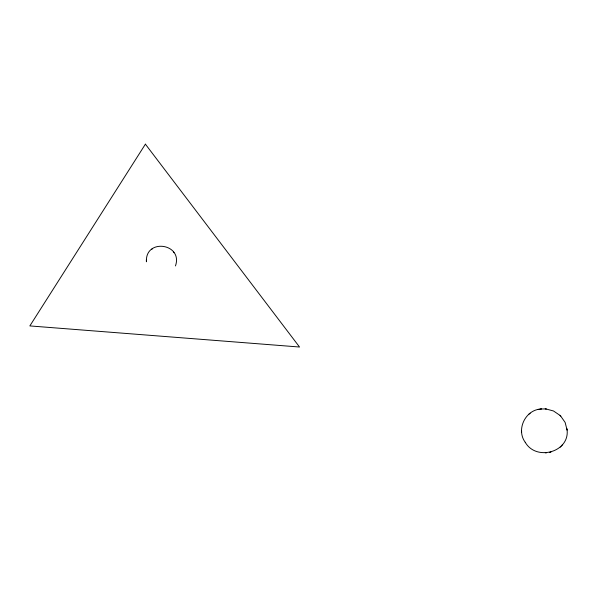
<?xml version="1.0" encoding="UTF-8"?>
<svg xmlns="http://www.w3.org/2000/svg" width="597" height="597" viewBox="0 0 597 597"><rect width="100%" height="100%" fill="white"/><g stroke="black" fill="none" stroke-linecap="round" stroke-linejoin="round"><path stroke-width="0.9" d="M146.392 260.202L146.422 261.777C145.056 237.897 183.324 243.397 175.458 265.941M525.524 442.675C515.763 430.176 525.039 409.99 540.807 409.02M525.263 442.302C536.143 461.451 570.105 452.175 567.038 429.459M561.299 446.063L562.314 444.922M560.202 447.131L560.74 446.608M528.957 414.154L530.129 413.221M151.839 249.203L152.586 248.628M549.591 452.399L550.188 452.265M550.359 452.22L550.979 452.086M538.098 409.505L538.718 409.378M538.867 409.341L539.464 409.214M541.009 408.997L545.651 408.938M540.225 409.087L541.569 408.93M545.285 452.839L545.8 452.824M546.083 452.81L546.621 452.795M546.001 408.967L553.479 410.967L560.202 415.527M545.203 408.893L546.412 409.005M560.538 415.855L565.128 422.422L567.105 430.153M559.993 415.325L560.77 416.087M173.406 251.949L173.951 252.74M566.963 428.698L567.031 429.385M521.554 430.721L521.591 431.415M521.599 431.504L521.636 432.183M145.399 144.161L29.85 325.917L299.537 347.021L145.399 144.161"/></g></svg>
